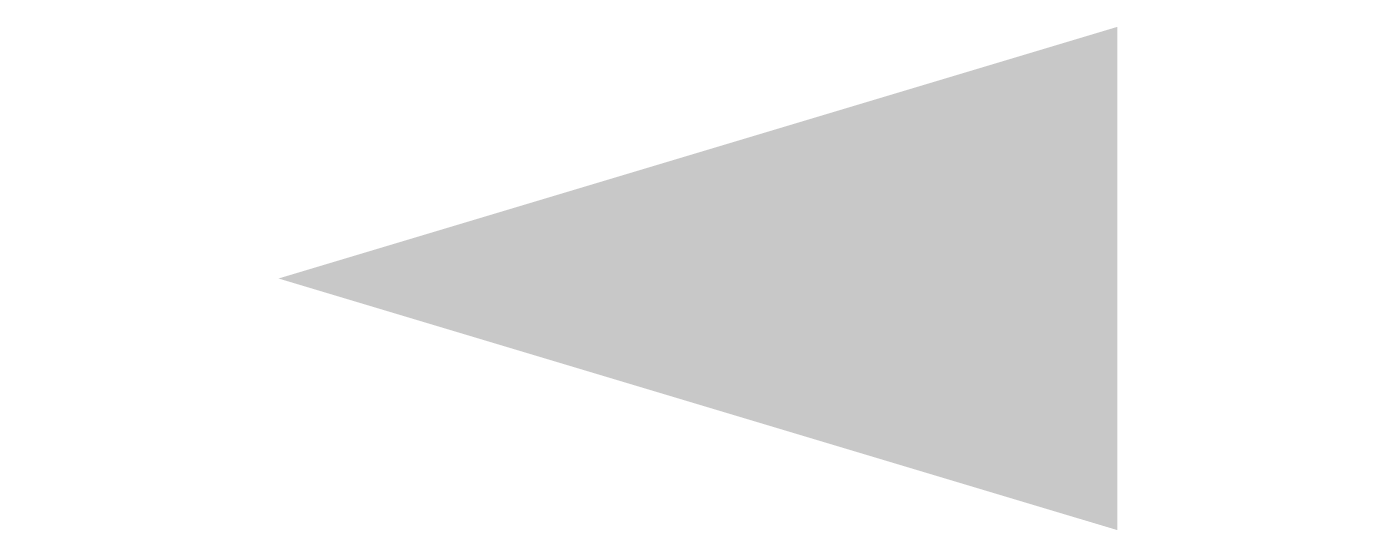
# Model space of a CAD drawing. Extents: x 3942.56 to 3950.56, y 9197.87 to 9200.87.
import ezdxf

# ---------------------------------------------------------------- set-up
doc = ezdxf.new("R2010")
doc.units = 0
doc.header["$LTSCALE"] = 240
doc.layers.add('2C', color=7, linetype='CONTINUOUS')

msp = doc.modelspace()

# ---------------------------------------------------------------- linework, layer by layer
at = {"layer": '2C', "color": 0}
msp.add_lwpolyline([(3944.061, 9199.3688, 0, 3, 0), (3949.061, 9199.3688, 3, 3, 0)], format="xyseb", dxfattribs=at)

doc.saveas('drawing.dxf')
